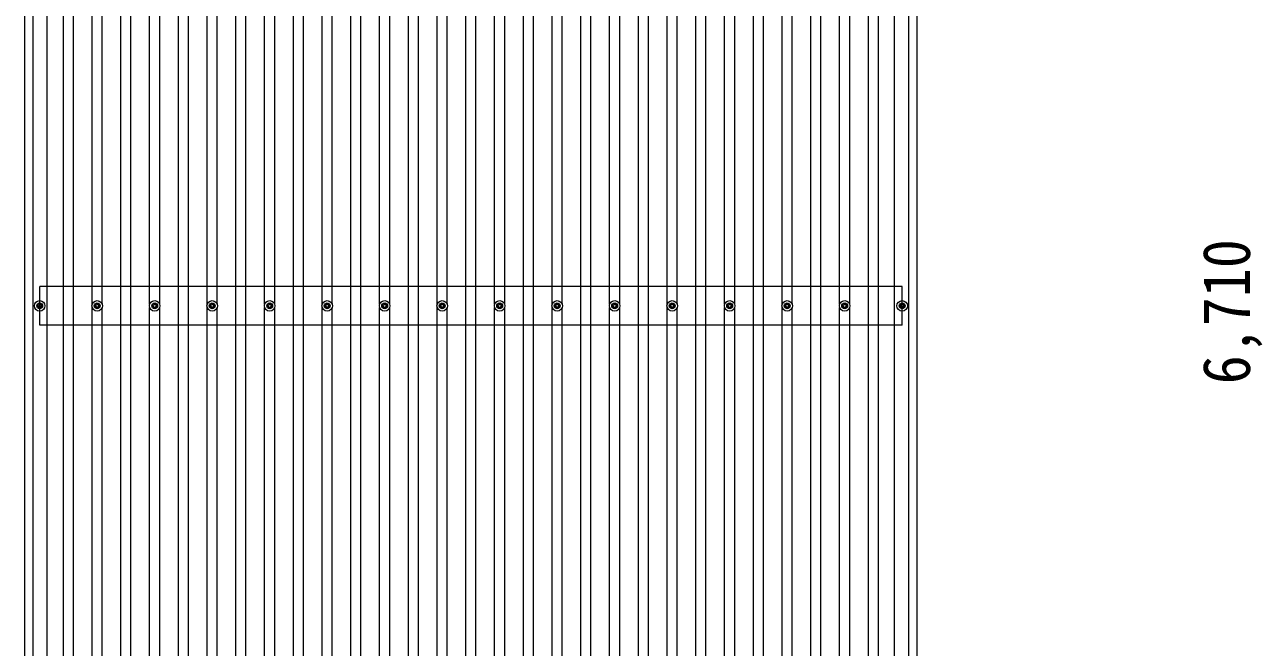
# Model space of a CAD drawing. Units: millimetres at full size, sheet at 1:50; details may follow other scales. Extents: x -14053 to 14053, y -9700 to 9700.
# Drawn here: x -7005 to -2700, y 3199 to 5366 of the extents above; entities that cross this region are included whole.
import ezdxf
from ezdxf.enums import TextEntityAlignment as Align

# ---------------------------------------------------------------- set-up
doc = ezdxf.new("R2010")
doc.units = ezdxf.units.MM
doc.header["$LTSCALE"] = 50
doc.layers.add('1-0', color=5, linetype='Continuous', lineweight=5)
doc.layers.add('1-6', color=6, linetype='Continuous', lineweight=9)
doc.styles.add('ＭＳ ゴシック', font='')
doc.styles.get('ＭＳ ゴシック').set_extended_font_data('MS Gothic')

msp = doc.modelspace()

# ---------------------------------------------------------------- linework, layer by layer
at = {"layer": '1-0', "color": 2, "lineweight": 9}
for p, q in [((-7004.51, 1065.72), (-7004.51, 7706.43)), ((-6975.51, 1065.67), (-6975.51, 7706.38)), ((-3929.51, 1065.67), (-3929.51, 7705.73)), ((-3900.51, 1070.56), (-3900.51, 7705.78)), ((-3952.51, 4453.99), (-6952.51, 4453.99)), ((-6952.51, 4319.99), (-6952.51, 4453.99)), ((-3952.51, 4319.99), (-3952.51, 4453.99)), ((-3952.51, 4319.99), (-6952.51, 4319.99))]:
    msp.add_line(p, q, dxfattribs=at)
at = {"layer": '1-0', "color": 134, "lineweight": 9}
for p, q in [((-6926.01, 1090.41), (-6926.01, 7679.18)), ((-6870.01, 1090.41), (-6870.01, 7679.18)), ((-6835.01, 1090.41), (-6835.01, 7679.18)), ((-6670.01, 1090.41), (-6670.01, 7679.18)), ((-6635.01, 1090.41), (-6635.01, 7679.18)), ((-6470.01, 1090.41), (-6470.01, 7679.18)), ((-6435.01, 1090.41), (-6435.01, 7679.18)), ((-6270.01, 1090.41), (-6270.01, 7679.18)), ((-6235.01, 1090.41), (-6235.01, 7679.18)), ((-6070.01, 1090.41), (-6070.01, 7679.18)), ((-6035.01, 1090.41), (-6035.01, 7679.18)), ((-5870.01, 1090.41), (-5870.01, 7679.18)), ((-5835.01, 1090.41), (-5835.01, 7679.18)), ((-5670.01, 1090.41), (-5670.01, 7679.18)), ((-5635.01, 1090.41), (-5635.01, 7679.18)), ((-5470.01, 1090.41), (-5470.01, 7679.18)), ((-5435.01, 1090.41), (-5435.01, 7679.18)), ((-5270.01, 1090.41), (-5270.01, 7679.18)), ((-5235.01, 1090.41), (-5235.01, 7679.18)), ((-5070.01, 1090.41), (-5070.01, 7679.18)), ((-5035.01, 1090.41), (-5035.01, 7679.18)), ((-4870.01, 1090.41), (-4870.01, 7679.18)), ((-4835.01, 1090.41), (-4835.01, 7679.18)), ((-4670.01, 1090.41), (-4670.01, 7679.18)), ((-4635.01, 1090.41), (-4635.01, 7679.18)), ((-4470.01, 1090.41), (-4470.01, 7679.18)), ((-4435.01, 1090.41), (-4435.01, 7679.18)), ((-4270.01, 1090.41), (-4270.01, 7679.18)), ((-4235.01, 1090.41), (-4235.01, 7679.18)), ((-4070.01, 1090.41), (-4070.01, 7679.18)), ((-4035.01, 1090.41), (-4035.01, 7679.18)), ((-3979.01, 1090.41), (-3979.01, 7679.18)), ((-6770.01, 4392.17), (-6770.01, 7381.82)), ((-6735.01, 4392.17), (-6735.01, 7381.82)), ((-6570.01, 4392.17), (-6570.01, 7381.82)), ((-6535.01, 4392.17), (-6535.01, 7381.82)), ((-6370.01, 4392.17), (-6370.01, 7381.82)), ((-6335.01, 4392.17), (-6335.01, 7381.82)), ((-6170.01, 4392.17), (-6170.01, 7381.82)), ((-6135.01, 4392.17), (-6135.01, 7381.82)), ((-5970.01, 4392.17), (-5970.01, 7381.82)), ((-5935.01, 4392.17), (-5935.01, 7381.82)), ((-5770.01, 4392.17), (-5770.01, 7381.82)), ((-5735.01, 4392.17), (-5735.01, 7381.82)), ((-5570.01, 4392.17), (-5570.01, 7381.82)), ((-5535.01, 4392.17), (-5535.01, 7381.82)), ((-5370.01, 4392.17), (-5370.01, 7381.82)), ((-5335.01, 4392.17), (-5335.01, 7381.82)), ((-5170.01, 4392.17), (-5170.01, 7381.82)), ((-5135.01, 4392.17), (-5135.01, 7381.82)), ((-4970.01, 4392.17), (-4970.01, 7381.82)), ((-4935.01, 4392.17), (-4935.01, 7381.82)), ((-4770.01, 4392.17), (-4770.01, 7381.82)), ((-4735.01, 4392.17), (-4735.01, 7381.82)), ((-4570.01, 4392.17), (-4570.01, 7381.82)), ((-4535.01, 4392.17), (-4535.01, 7381.82)), ((-4370.01, 4392.17), (-4370.01, 7381.82)), ((-4335.01, 4392.17), (-4335.01, 7381.82)), ((-4170.01, 4392.17), (-4170.01, 7381.82)), ((-4135.01, 4392.17), (-4135.01, 7381.82)), ((-6770.01, 1392.17), (-6770.01, 4381.82)), ((-6735.01, 1392.17), (-6735.01, 4381.82)), ((-6570.01, 1392.17), (-6570.01, 4381.82)), ((-6535.01, 1392.17), (-6535.01, 4381.82)), ((-6370.01, 1392.17), (-6370.01, 4381.82)), ((-6335.01, 1392.17), (-6335.01, 4381.82)), ((-6170.01, 1392.17), (-6170.01, 4381.82)), ((-6135.01, 1392.17), (-6135.01, 4381.82)), ((-5970.01, 1392.17), (-5970.01, 4381.82)), ((-5935.01, 1392.17), (-5935.01, 4381.82)), ((-5770.01, 1392.17), (-5770.01, 4381.82)), ((-5735.01, 1392.17), (-5735.01, 4381.82)), ((-5570.01, 1392.17), (-5570.01, 4381.82)), ((-5535.01, 1392.17), (-5535.01, 4381.82)), ((-5370.01, 1392.17), (-5370.01, 4381.82)), ((-5335.01, 1392.17), (-5335.01, 4381.82)), ((-5170.01, 1392.17), (-5170.01, 4381.82)), ((-5135.01, 1392.17), (-5135.01, 4381.82)), ((-4970.01, 1392.17), (-4970.01, 4381.82)), ((-4935.01, 1392.17), (-4935.01, 4381.82)), ((-4770.01, 1392.17), (-4770.01, 4381.82)), ((-4735.01, 1392.17), (-4735.01, 4381.82)), ((-4570.01, 1392.17), (-4570.01, 4381.82)), ((-4535.01, 1392.17), (-4535.01, 4381.82)), ((-4370.01, 1392.17), (-4370.01, 4381.82)), ((-4335.01, 1392.17), (-4335.01, 4381.82)), ((-4170.01, 1392.17), (-4170.01, 4381.82)), ((-4135.01, 1392.17), (-4135.01, 4381.82))]:
    msp.add_line(p, q, dxfattribs=at)
at = {"layer": '1-0'}
for p, q in [((-6954.26, 4396.99), (-6954.26, 4392.58)), ((-6950.76, 4396.99), (-6950.76, 4392.58)), ((-6754.26, 4396.99), (-6754.26, 4392.58)), ((-6750.76, 4396.99), (-6750.76, 4392.58)), ((-6554.26, 4396.99), (-6554.26, 4392.58)), ((-6550.76, 4396.99), (-6550.76, 4392.58)), ((-6354.26, 4396.99), (-6354.26, 4392.58)), ((-6350.76, 4396.99), (-6350.76, 4392.58)), ((-6154.26, 4396.99), (-6154.26, 4392.58)), ((-6150.76, 4396.99), (-6150.76, 4392.58)), ((-5954.26, 4396.99), (-5954.26, 4392.58)), ((-5950.76, 4396.99), (-5950.76, 4392.58)), ((-5754.26, 4396.99), (-5754.26, 4392.58)), ((-5750.76, 4396.99), (-5750.76, 4392.58)), ((-5554.26, 4396.99), (-5554.26, 4392.58)), ((-5550.76, 4396.99), (-5550.76, 4392.58)), ((-5354.26, 4396.99), (-5354.26, 4392.58)), ((-5350.76, 4396.99), (-5350.76, 4392.58)), ((-5154.26, 4396.99), (-5154.26, 4392.58)), ((-5150.76, 4396.99), (-5150.76, 4392.58)), ((-4954.26, 4396.99), (-4954.26, 4392.58)), ((-4950.76, 4396.99), (-4950.76, 4392.58)), ((-4754.26, 4396.99), (-4754.26, 4392.58)), ((-4750.76, 4396.99), (-4750.76, 4392.58)), ((-4554.26, 4396.99), (-4554.26, 4392.58)), ((-4550.76, 4396.99), (-4550.76, 4392.58)), ((-4354.26, 4396.99), (-4354.26, 4392.58)), ((-4350.76, 4396.99), (-4350.76, 4392.58)), ((-4154.26, 4396.99), (-4154.26, 4392.58)), ((-4150.76, 4396.99), (-4150.76, 4392.58)), ((-3954.26, 4396.99), (-3954.26, 4392.58)), ((-3950.76, 4396.99), (-3950.76, 4392.58)), ((-6962.51, 4388.74), (-6958.09, 4388.74)), ((-6962.51, 4385.24), (-6958.09, 4385.24)), ((-6954.26, 4381.41), (-6954.26, 4377)), ((-6950.76, 4381.41), (-6950.76, 4377)), ((-6946.93, 4388.74), (-6942.51, 4388.74)), ((-6946.93, 4385.24), (-6942.51, 4385.24)), ((-6762.51, 4388.74), (-6758.09, 4388.74)), ((-6762.51, 4385.24), (-6758.09, 4385.24)), ((-6754.26, 4381.41), (-6754.26, 4377)), ((-6750.76, 4381.41), (-6750.76, 4377)), ((-6746.93, 4388.74), (-6742.51, 4388.74)), ((-6746.93, 4385.24), (-6742.51, 4385.24)), ((-6562.51, 4388.74), (-6558.09, 4388.74)), ((-6562.51, 4385.24), (-6558.09, 4385.24)), ((-6554.26, 4381.41), (-6554.26, 4377)), ((-6550.76, 4381.41), (-6550.76, 4377)), ((-6546.93, 4388.74), (-6542.51, 4388.74)), ((-6546.93, 4385.24), (-6542.51, 4385.24)), ((-6362.51, 4388.74), (-6358.09, 4388.74)), ((-6362.51, 4385.24), (-6358.09, 4385.24)), ((-6354.26, 4381.41), (-6354.26, 4377)), ((-6350.76, 4381.41), (-6350.76, 4377)), ((-6346.93, 4388.74), (-6342.51, 4388.74)), ((-6346.93, 4385.24), (-6342.51, 4385.24)), ((-6162.51, 4388.74), (-6158.09, 4388.74)), ((-6162.51, 4385.24), (-6158.09, 4385.24)), ((-6154.26, 4381.41), (-6154.26, 4377)), ((-6150.76, 4381.41), (-6150.76, 4377)), ((-6146.93, 4388.74), (-6142.51, 4388.74)), ((-6146.93, 4385.24), (-6142.51, 4385.24)), ((-5962.51, 4388.74), (-5958.09, 4388.74)), ((-5962.51, 4385.24), (-5958.09, 4385.24)), ((-5954.26, 4381.41), (-5954.26, 4377)), ((-5950.76, 4381.41), (-5950.76, 4377)), ((-5946.93, 4388.74), (-5942.51, 4388.74)), ((-5946.93, 4385.24), (-5942.51, 4385.24)), ((-5762.51, 4388.74), (-5758.09, 4388.74)), ((-5762.51, 4385.24), (-5758.09, 4385.24)), ((-5754.26, 4381.41), (-5754.26, 4377)), ((-5750.76, 4381.41), (-5750.76, 4377)), ((-5746.93, 4388.74), (-5742.51, 4388.74)), ((-5746.93, 4385.24), (-5742.51, 4385.24)), ((-5562.51, 4388.74), (-5558.09, 4388.74)), ((-5562.51, 4385.24), (-5558.09, 4385.24)), ((-5554.26, 4381.41), (-5554.26, 4377)), ((-5550.76, 4381.41), (-5550.76, 4377)), ((-5546.93, 4388.74), (-5542.51, 4388.74)), ((-5546.93, 4385.24), (-5542.51, 4385.24)), ((-5362.51, 4388.74), (-5358.09, 4388.74)), ((-5362.51, 4385.24), (-5358.09, 4385.24)), ((-5354.26, 4381.41), (-5354.26, 4377)), ((-5350.76, 4381.41), (-5350.76, 4377)), ((-5346.93, 4388.74), (-5342.51, 4388.74)), ((-5346.93, 4385.24), (-5342.51, 4385.24)), ((-5162.51, 4388.74), (-5158.09, 4388.74)), ((-5162.51, 4385.24), (-5158.09, 4385.24)), ((-5154.26, 4381.41), (-5154.26, 4377)), ((-5150.76, 4381.41), (-5150.76, 4377)), ((-5146.93, 4388.74), (-5142.51, 4388.74)), ((-5146.93, 4385.24), (-5142.51, 4385.24)), ((-4962.51, 4388.74), (-4958.09, 4388.74)), ((-4962.51, 4385.24), (-4958.09, 4385.24)), ((-4954.26, 4381.41), (-4954.26, 4377)), ((-4950.76, 4381.41), (-4950.76, 4377)), ((-4946.93, 4388.74), (-4942.51, 4388.74)), ((-4946.93, 4385.24), (-4942.51, 4385.24)), ((-4762.51, 4388.74), (-4758.09, 4388.74)), ((-4762.51, 4385.24), (-4758.09, 4385.24)), ((-4754.26, 4381.41), (-4754.26, 4377)), ((-4750.76, 4381.41), (-4750.76, 4377)), ((-4746.93, 4388.74), (-4742.51, 4388.74)), ((-4746.93, 4385.24), (-4742.51, 4385.24)), ((-4562.51, 4388.74), (-4558.09, 4388.74)), ((-4562.51, 4385.24), (-4558.09, 4385.24)), ((-4554.26, 4381.41), (-4554.26, 4377)), ((-4550.76, 4381.41), (-4550.76, 4377)), ((-4546.93, 4388.74), (-4542.51, 4388.74)), ((-4546.93, 4385.24), (-4542.51, 4385.24)), ((-4362.51, 4388.74), (-4358.09, 4388.74)), ((-4362.51, 4385.24), (-4358.09, 4385.24)), ((-4354.26, 4381.41), (-4354.26, 4377)), ((-4350.76, 4381.41), (-4350.76, 4377)), ((-4346.93, 4388.74), (-4342.51, 4388.74)), ((-4346.93, 4385.24), (-4342.51, 4385.24)), ((-4162.51, 4388.74), (-4158.09, 4388.74)), ((-4162.51, 4385.24), (-4158.09, 4385.24)), ((-4154.26, 4381.41), (-4154.26, 4377)), ((-4150.76, 4381.41), (-4150.76, 4377)), ((-4146.93, 4388.74), (-4142.51, 4388.74)), ((-4146.93, 4385.24), (-4142.51, 4385.24)), ((-3962.51, 4388.74), (-3958.09, 4388.74)), ((-3962.51, 4385.24), (-3958.09, 4385.24)), ((-3954.26, 4381.41), (-3954.26, 4377)), ((-3950.76, 4381.41), (-3950.76, 4377)), ((-3946.93, 4388.74), (-3942.51, 4388.74)), ((-3946.93, 4385.24), (-3942.51, 4385.24))]:
    msp.add_line(p, q, dxfattribs=at)
for centre, radius in [((-6952.51, 4386.99), 18.25), ((-6952.51, 4386.99), 10.15), ((-6952.51, 4386.99), 5.85), ((-6952.51, 4386.99), 5.25), ((-6752.51, 4386.99), 18.25), ((-6752.51, 4386.99), 10.15), ((-6752.51, 4386.99), 5.85), ((-6752.51, 4386.99), 5.25), ((-6552.51, 4386.99), 18.25), ((-6552.51, 4386.99), 10.15), ((-6552.51, 4386.99), 5.85), ((-6552.51, 4386.99), 5.25), ((-6352.51, 4386.99), 18.25), ((-6352.51, 4386.99), 10.15), ((-6352.51, 4386.99), 5.85), ((-6352.51, 4386.99), 5.25), ((-6152.51, 4386.99), 18.25), ((-6152.51, 4386.99), 10.15), ((-6152.51, 4386.99), 5.85), ((-6152.51, 4386.99), 5.25), ((-5952.51, 4386.99), 18.25), ((-5952.51, 4386.99), 10.15), ((-5952.51, 4386.99), 5.85), ((-5952.51, 4386.99), 5.25), ((-5752.51, 4386.99), 18.25), ((-5752.51, 4386.99), 10.15), ((-5752.51, 4386.99), 5.85), ((-5752.51, 4386.99), 5.25), ((-5552.51, 4386.99), 18.25), ((-5552.51, 4386.99), 10.15), ((-5552.51, 4386.99), 5.85), ((-5552.51, 4386.99), 5.25), ((-5352.51, 4386.99), 18.25), ((-5352.51, 4386.99), 10.15), ((-5352.51, 4386.99), 5.85), ((-5352.51, 4386.99), 5.25), ((-5152.51, 4386.99), 18.25), ((-5152.51, 4386.99), 10.15), ((-5152.51, 4386.99), 5.85), ((-5152.51, 4386.99), 5.25), ((-4952.51, 4386.99), 18.25), ((-4952.51, 4386.99), 10.15), ((-4952.51, 4386.99), 5.85), ((-4952.51, 4386.99), 5.25), ((-4752.51, 4386.99), 18.25), ((-4752.51, 4386.99), 10.15), ((-4752.51, 4386.99), 5.85), ((-4752.51, 4386.99), 5.25), ((-4552.51, 4386.99), 18.25), ((-4552.51, 4386.99), 10.15), ((-4552.51, 4386.99), 5.85), ((-4552.51, 4386.99), 5.25), ((-4352.51, 4386.99), 18.25), ((-4352.51, 4386.99), 10.15), ((-4352.51, 4386.99), 5.85), ((-4352.51, 4386.99), 5.25), ((-4152.51, 4386.99), 18.25), ((-4152.51, 4386.99), 10.15), ((-4152.51, 4386.99), 5.85), ((-4152.51, 4386.99), 5.25), ((-3952.51, 4386.99), 18.25), ((-3952.51, 4386.99), 10.15), ((-3952.51, 4386.99), 5.85), ((-3952.51, 4386.99), 5.25)]:
    msp.add_circle(centre, radius, dxfattribs=at)

# ---------------------------------------------------------------- texts
at = {"layer": '1-6', "color": 7, "style": 'ＭＳ ゴシック', "width": 0.9}
msp.add_text('6,710', height=165, rotation=90, dxfattribs=at).set_placement((-2693.15, 4114.1), align=Align.BOTTOM_LEFT)

doc.saveas('drawing.dxf')
